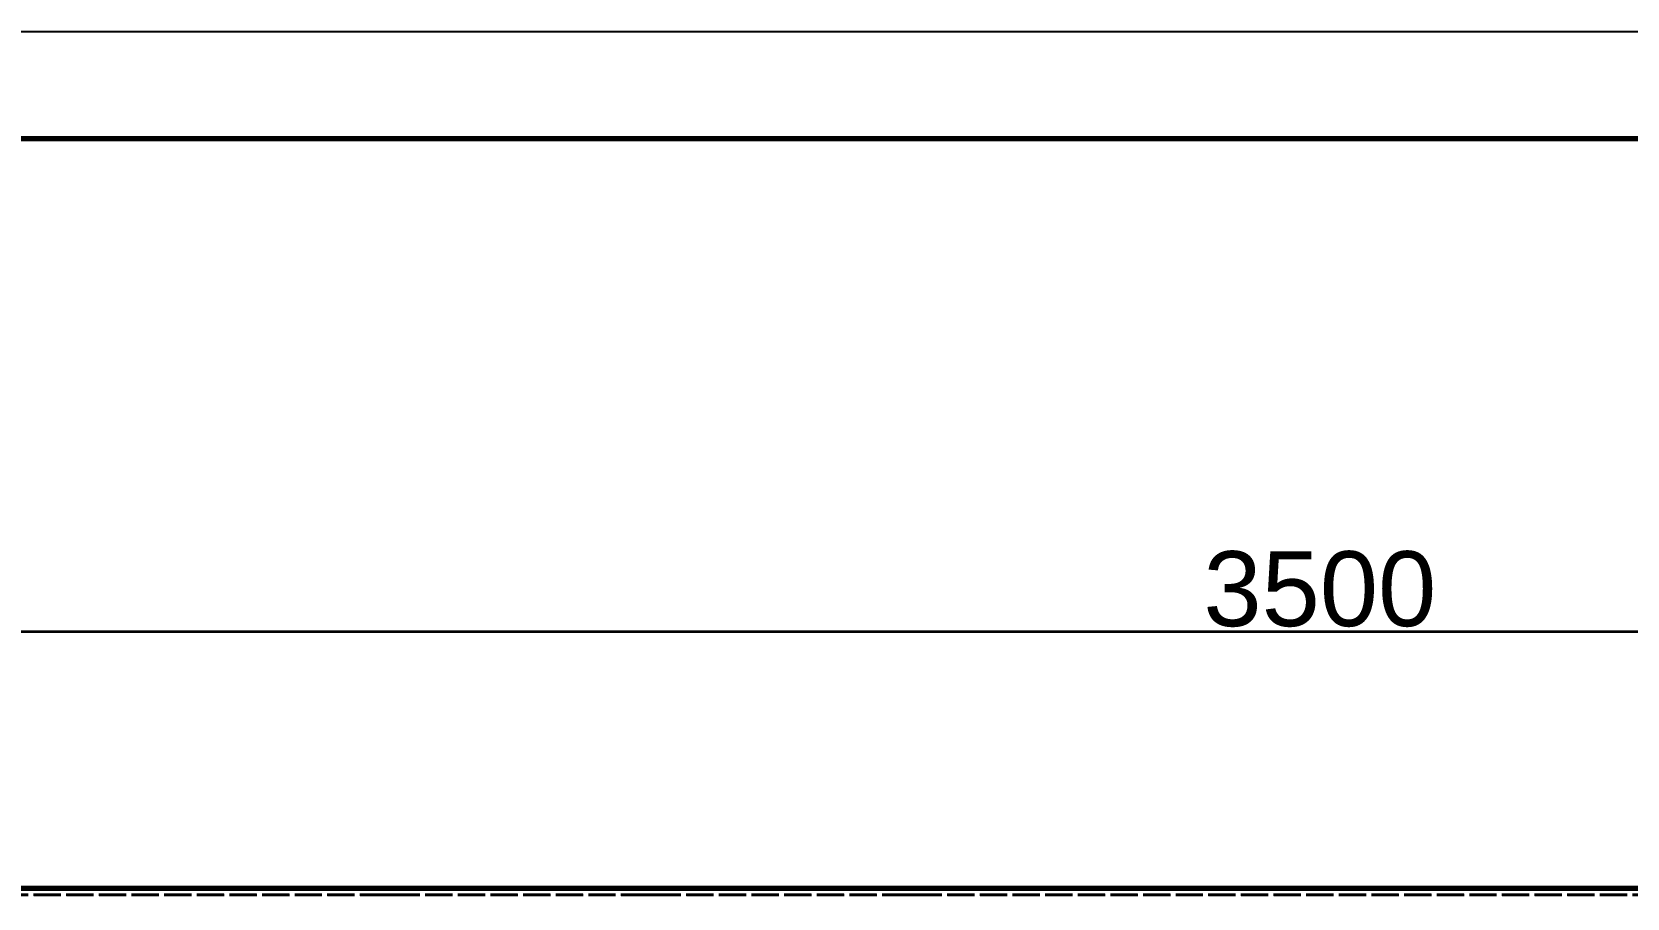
# Model space of a CAD drawing. Header units: millimetres. Extents: x 0 to 420, y 0 to 297.
# Drawn here: x 92.3 to 166.9, y 256.5 to 297 of the extents above; entities that cross this region are included whole.
import ezdxf
from ezdxf.enums import TextEntityAlignment as Align

# ---------------------------------------------------------------- set-up
doc = ezdxf.new("R2010")
doc.units = ezdxf.units.MM
doc.linetypes.add('DASHED', pattern=[1.524, 1.27, -0.254])
doc.styles.add('GOST', font='Arial')

msp = doc.modelspace()

# ---------------------------------------------------------------- linework, layer by layer
at = {"color": 7, "lineweight": 35}
msp.add_line((65, 269), (240, 269), dxfattribs=at)
at = {"color": 1, "lineweight": 70}
msp.add_line((240, 257), (65, 257), dxfattribs=at)
at = {"color": 5, "linetype": 'DASHED', "lineweight": 35}
for p, q in [((65, 257), (240, 257)), ((65, 256.7), (240, 256.7)), ((240, 256.7), (65, 256.7)), ((95.802, 257), (95.8, 257)), ((95.8, 257), (95.802, 257)), ((95.802, 256.7), (95.8, 256.7)), ((95.8, 256.7), (95.802, 256.7)), ((95.808, 257), (95.802, 257)), ((95.802, 257), (95.808, 257)), ((95.808, 256.7), (95.802, 256.7)), ((95.802, 256.7), (95.808, 256.7)), ((95.817, 257), (95.808, 257)), ((95.808, 257), (95.817, 257)), ((95.817, 256.7), (95.808, 256.7)), ((95.808, 256.7), (95.817, 256.7)), ((95.83, 257), (95.817, 257)), ((95.817, 257), (95.83, 257)), ((95.83, 256.7), (95.817, 256.7)), ((95.817, 256.7), (95.83, 256.7)), ((95.846, 257), (95.83, 257)), ((95.83, 257), (95.846, 257)), ((95.846, 256.7), (95.83, 256.7)), ((95.83, 256.7), (95.846, 256.7)), ((95.865, 257), (95.846, 257)), ((95.846, 257), (95.865, 257)), ((95.865, 256.7), (95.846, 256.7)), ((95.846, 256.7), (95.865, 256.7)), ((95.888, 257), (95.865, 257)), ((95.865, 257), (95.888, 257)), ((95.888, 256.7), (95.865, 256.7)), ((95.865, 256.7), (95.888, 256.7)), ((95.913, 257), (95.888, 257)), ((95.888, 257), (95.913, 257)), ((95.913, 256.7), (95.888, 256.7)), ((95.888, 256.7), (95.913, 256.7)), ((95.94, 257), (95.913, 257)), ((95.913, 257), (95.94, 257)), ((95.94, 256.7), (95.913, 256.7)), ((95.913, 256.7), (95.94, 256.7)), ((95.97, 257), (95.94, 257)), ((95.94, 257), (95.97, 257)), ((95.97, 256.7), (95.94, 256.7)), ((95.94, 256.7), (95.97, 256.7)), ((96.001, 257), (95.97, 257)), ((95.97, 257), (96.001, 257)), ((96.001, 256.7), (95.97, 256.7)), ((95.97, 256.7), (96.001, 256.7)), ((96.033, 257), (96.001, 257)), ((96.001, 257), (96.033, 257)), ((96.033, 256.7), (96.001, 256.7)), ((96.001, 256.7), (96.033, 256.7)), ((96.066, 257), (96.033, 257)), ((96.033, 257), (96.066, 257)), ((96.066, 256.7), (96.033, 256.7)), ((96.033, 256.7), (96.066, 256.7)), ((96.1, 257), (96.066, 257)), ((96.066, 257), (96.1, 257)), ((96.1, 256.7), (96.066, 256.7)), ((96.066, 256.7), (96.1, 256.7)), ((96.4, 257), (96.1, 257)), ((96.1, 257), (96.4, 257)), ((96.1, 256.7), (96.4, 256.7)), ((96.4, 256.7), (96.1, 256.7)), ((96.4, 257), (96.434, 257)), ((96.434, 257), (96.4, 257)), ((96.4, 256.7), (96.434, 256.7)), ((96.434, 256.7), (96.4, 256.7)), ((96.434, 257), (96.467, 257)), ((96.467, 257), (96.434, 257)), ((96.434, 256.7), (96.467, 256.7)), ((96.467, 256.7), (96.434, 256.7)), ((96.467, 257), (96.499, 257)), ((96.499, 257), (96.467, 257)), ((96.467, 256.7), (96.499, 256.7)), ((96.499, 256.7), (96.467, 256.7)), ((96.499, 257), (96.53, 257)), ((96.53, 257), (96.499, 257)), ((96.499, 256.7), (96.53, 256.7)), ((96.53, 256.7), (96.499, 256.7)), ((96.53, 257), (96.56, 257)), ((96.56, 257), (96.53, 257)), ((96.53, 256.7), (96.56, 256.7)), ((96.56, 256.7), (96.53, 256.7)), ((96.56, 257), (96.587, 257)), ((96.587, 257), (96.56, 257)), ((96.56, 256.7), (96.587, 256.7)), ((96.587, 256.7), (96.56, 256.7)), ((96.587, 257), (96.612, 257)), ((96.612, 257), (96.587, 257)), ((96.587, 256.7), (96.612, 256.7)), ((96.612, 256.7), (96.587, 256.7)), ((96.612, 257), (96.635, 257)), ((96.635, 257), (96.612, 257)), ((96.612, 256.7), (96.635, 256.7)), ((96.635, 256.7), (96.612, 256.7)), ((96.635, 257), (96.654, 257)), ((96.654, 257), (96.635, 257)), ((96.635, 256.7), (96.654, 256.7)), ((96.654, 256.7), (96.635, 256.7)), ((96.654, 257), (96.67, 257)), ((96.67, 257), (96.654, 257)), ((96.654, 256.7), (96.67, 256.7)), ((96.67, 256.7), (96.654, 256.7)), ((96.67, 257), (96.683, 257)), ((96.683, 257), (96.67, 257)), ((96.67, 256.7), (96.683, 256.7)), ((96.683, 256.7), (96.67, 256.7)), ((96.683, 257), (96.692, 257)), ((96.692, 257), (96.683, 257)), ((96.683, 256.7), (96.692, 256.7)), ((96.692, 256.7), (96.683, 256.7)), ((96.692, 257), (96.698, 257)), ((96.698, 257), (96.692, 257)), ((96.692, 256.7), (96.698, 256.7)), ((96.698, 256.7), (96.692, 256.7)), ((96.698, 257), (96.7, 257)), ((96.7, 257), (96.698, 257)), ((96.698, 256.7), (96.7, 256.7)), ((96.7, 256.7), (96.698, 256.7)), ((108.302, 257), (108.3, 257)), ((108.3, 257), (108.302, 257)), ((108.302, 256.7), (108.3, 256.7)), ((108.3, 256.7), (108.302, 256.7)), ((108.308, 257), (108.302, 257)), ((108.302, 257), (108.308, 257)), ((108.308, 256.7), (108.302, 256.7)), ((108.302, 256.7), (108.308, 256.7)), ((108.317, 257), (108.308, 257)), ((108.308, 257), (108.317, 257)), ((108.317, 256.7), (108.308, 256.7)), ((108.308, 256.7), (108.317, 256.7)), ((108.33, 257), (108.317, 257)), ((108.317, 257), (108.33, 257)), ((108.33, 256.7), (108.317, 256.7)), ((108.317, 256.7), (108.33, 256.7)), ((108.346, 257), (108.33, 257)), ((108.33, 257), (108.346, 257)), ((108.346, 256.7), (108.33, 256.7)), ((108.33, 256.7), (108.346, 256.7)), ((108.365, 257), (108.346, 257)), ((108.346, 257), (108.365, 257)), ((108.365, 256.7), (108.346, 256.7)), ((108.346, 256.7), (108.365, 256.7)), ((108.388, 257), (108.365, 257)), ((108.365, 257), (108.388, 257)), ((108.388, 256.7), (108.365, 256.7)), ((108.365, 256.7), (108.388, 256.7)), ((108.413, 257), (108.388, 257)), ((108.388, 257), (108.413, 257)), ((108.413, 256.7), (108.388, 256.7)), ((108.388, 256.7), (108.413, 256.7)), ((108.44, 257), (108.413, 257)), ((108.413, 257), (108.44, 257)), ((108.44, 256.7), (108.413, 256.7)), ((108.413, 256.7), (108.44, 256.7)), ((108.47, 257), (108.44, 257)), ((108.44, 257), (108.47, 257)), ((108.47, 256.7), (108.44, 256.7)), ((108.44, 256.7), (108.47, 256.7)), ((108.501, 257), (108.47, 257)), ((108.47, 257), (108.501, 257)), ((108.501, 256.7), (108.47, 256.7)), ((108.47, 256.7), (108.501, 256.7)), ((108.533, 257), (108.501, 257)), ((108.501, 257), (108.533, 257)), ((108.533, 256.7), (108.501, 256.7)), ((108.501, 256.7), (108.533, 256.7)), ((108.566, 257), (108.533, 257)), ((108.533, 257), (108.566, 257)), ((108.566, 256.7), (108.533, 256.7)), ((108.533, 256.7), (108.566, 256.7)), ((108.6, 257), (108.566, 257)), ((108.566, 257), (108.6, 257)), ((108.6, 256.7), (108.566, 256.7)), ((108.566, 256.7), (108.6, 256.7)), ((108.9, 257), (108.6, 257)), ((108.6, 257), (108.9, 257)), ((108.6, 256.7), (108.9, 256.7)), ((108.9, 256.7), (108.6, 256.7)), ((108.9, 257), (108.934, 257)), ((108.934, 257), (108.9, 257)), ((108.9, 256.7), (108.934, 256.7)), ((108.934, 256.7), (108.9, 256.7)), ((108.934, 257), (108.967, 257)), ((108.967, 257), (108.934, 257)), ((108.934, 256.7), (108.967, 256.7)), ((108.967, 256.7), (108.934, 256.7)), ((108.967, 257), (108.999, 257)), ((108.999, 257), (108.967, 257)), ((108.967, 256.7), (108.999, 256.7)), ((108.999, 256.7), (108.967, 256.7)), ((108.999, 257), (109.03, 257)), ((109.03, 257), (108.999, 257)), ((108.999, 256.7), (109.03, 256.7)), ((109.03, 256.7), (108.999, 256.7)), ((109.03, 257), (109.06, 257)), ((109.06, 257), (109.03, 257)), ((109.03, 256.7), (109.06, 256.7)), ((109.06, 256.7), (109.03, 256.7)), ((109.06, 257), (109.087, 257)), ((109.087, 257), (109.06, 257)), ((109.06, 256.7), (109.087, 256.7)), ((109.087, 256.7), (109.06, 256.7)), ((109.087, 257), (109.112, 257)), ((109.112, 257), (109.087, 257)), ((109.087, 256.7), (109.112, 256.7)), ((109.112, 256.7), (109.087, 256.7)), ((109.112, 257), (109.135, 257)), ((109.135, 257), (109.112, 257)), ((109.112, 256.7), (109.135, 256.7)), ((109.135, 256.7), (109.112, 256.7)), ((109.135, 257), (109.154, 257)), ((109.154, 257), (109.135, 257)), ((109.135, 256.7), (109.154, 256.7)), ((109.154, 256.7), (109.135, 256.7)), ((109.154, 257), (109.17, 257)), ((109.17, 257), (109.154, 257)), ((109.154, 256.7), (109.17, 256.7)), ((109.17, 256.7), (109.154, 256.7)), ((109.17, 257), (109.183, 257)), ((109.183, 257), (109.17, 257)), ((109.17, 256.7), (109.183, 256.7)), ((109.183, 256.7), (109.17, 256.7)), ((109.183, 257), (109.192, 257)), ((109.192, 257), (109.183, 257)), ((109.183, 256.7), (109.192, 256.7)), ((109.192, 256.7), (109.183, 256.7)), ((109.192, 257), (109.198, 257)), ((109.198, 257), (109.192, 257)), ((109.192, 256.7), (109.198, 256.7)), ((109.198, 256.7), (109.192, 256.7)), ((109.198, 257), (109.2, 257)), ((109.2, 257), (109.198, 257)), ((109.198, 256.7), (109.2, 256.7)), ((109.2, 256.7), (109.198, 256.7)), ((120.802, 257), (120.8, 257)), ((120.8, 257), (120.802, 257)), ((120.802, 256.7), (120.8, 256.7)), ((120.8, 256.7), (120.802, 256.7)), ((120.808, 257), (120.802, 257)), ((120.802, 257), (120.808, 257)), ((120.808, 256.7), (120.802, 256.7)), ((120.802, 256.7), (120.808, 256.7)), ((120.817, 257), (120.808, 257)), ((120.808, 257), (120.817, 257)), ((120.817, 256.7), (120.808, 256.7)), ((120.808, 256.7), (120.817, 256.7)), ((120.83, 257), (120.817, 257)), ((120.817, 257), (120.83, 257)), ((120.83, 256.7), (120.817, 256.7)), ((120.817, 256.7), (120.83, 256.7)), ((120.846, 257), (120.83, 257)), ((120.83, 257), (120.846, 257)), ((120.846, 256.7), (120.83, 256.7)), ((120.83, 256.7), (120.846, 256.7)), ((120.865, 257), (120.846, 257)), ((120.846, 257), (120.865, 257)), ((120.865, 256.7), (120.846, 256.7)), ((120.846, 256.7), (120.865, 256.7)), ((120.888, 257), (120.865, 257)), ((120.865, 257), (120.888, 257)), ((120.888, 256.7), (120.865, 256.7)), ((120.865, 256.7), (120.888, 256.7)), ((120.913, 257), (120.888, 257)), ((120.888, 257), (120.913, 257)), ((120.913, 256.7), (120.888, 256.7)), ((120.888, 256.7), (120.913, 256.7)), ((120.94, 257), (120.913, 257)), ((120.913, 257), (120.94, 257)), ((120.94, 256.7), (120.913, 256.7)), ((120.913, 256.7), (120.94, 256.7)), ((120.97, 257), (120.94, 257)), ((120.94, 257), (120.97, 257)), ((120.97, 256.7), (120.94, 256.7)), ((120.94, 256.7), (120.97, 256.7)), ((121.001, 257), (120.97, 257)), ((120.97, 257), (121.001, 257)), ((121.001, 256.7), (120.97, 256.7)), ((120.97, 256.7), (121.001, 256.7)), ((121.033, 257), (121.001, 257)), ((121.001, 257), (121.033, 257)), ((121.033, 256.7), (121.001, 256.7)), ((121.001, 256.7), (121.033, 256.7)), ((121.066, 257), (121.033, 257)), ((121.033, 257), (121.066, 257)), ((121.066, 256.7), (121.033, 256.7)), ((121.033, 256.7), (121.066, 256.7)), ((121.1, 257), (121.066, 257)), ((121.066, 257), (121.1, 257)), ((121.1, 256.7), (121.066, 256.7)), ((121.066, 256.7), (121.1, 256.7)), ((121.4, 257), (121.1, 257)), ((121.1, 257), (121.4, 257)), ((121.1, 256.7), (121.4, 256.7)), ((121.4, 256.7), (121.1, 256.7)), ((121.4, 257), (121.434, 257)), ((121.434, 257), (121.4, 257)), ((121.4, 256.7), (121.434, 256.7)), ((121.434, 256.7), (121.4, 256.7)), ((121.434, 257), (121.467, 257)), ((121.467, 257), (121.434, 257)), ((121.434, 256.7), (121.467, 256.7)), ((121.467, 256.7), (121.434, 256.7)), ((121.467, 257), (121.499, 257)), ((121.499, 257), (121.467, 257)), ((121.467, 256.7), (121.499, 256.7)), ((121.499, 256.7), (121.467, 256.7)), ((121.499, 257), (121.53, 257)), ((121.53, 257), (121.499, 257)), ((121.499, 256.7), (121.53, 256.7)), ((121.53, 256.7), (121.499, 256.7)), ((121.53, 257), (121.56, 257)), ((121.56, 257), (121.53, 257)), ((121.53, 256.7), (121.56, 256.7)), ((121.56, 256.7), (121.53, 256.7)), ((121.56, 257), (121.587, 257)), ((121.587, 257), (121.56, 257)), ((121.56, 256.7), (121.587, 256.7)), ((121.587, 256.7), (121.56, 256.7)), ((121.587, 257), (121.612, 257)), ((121.612, 257), (121.587, 257)), ((121.587, 256.7), (121.612, 256.7)), ((121.612, 256.7), (121.587, 256.7)), ((121.612, 257), (121.635, 257)), ((121.635, 257), (121.612, 257)), ((121.612, 256.7), (121.635, 256.7)), ((121.635, 256.7), (121.612, 256.7)), ((121.635, 257), (121.654, 257)), ((121.654, 257), (121.635, 257)), ((121.635, 256.7), (121.654, 256.7)), ((121.654, 256.7), (121.635, 256.7)), ((121.654, 257), (121.67, 257)), ((121.67, 257), (121.654, 257)), ((121.654, 256.7), (121.67, 256.7)), ((121.67, 256.7), (121.654, 256.7)), ((121.67, 257), (121.683, 257)), ((121.683, 257), (121.67, 257)), ((121.67, 256.7), (121.683, 256.7)), ((121.683, 256.7), (121.67, 256.7)), ((121.683, 257), (121.692, 257)), ((121.692, 257), (121.683, 257)), ((121.683, 256.7), (121.692, 256.7)), ((121.692, 256.7), (121.683, 256.7)), ((121.692, 257), (121.698, 257)), ((121.698, 257), (121.692, 257)), ((121.692, 256.7), (121.698, 256.7)), ((121.698, 256.7), (121.692, 256.7)), ((121.698, 257), (121.7, 257)), ((121.7, 257), (121.698, 257)), ((121.698, 256.7), (121.7, 256.7)), ((121.7, 256.7), (121.698, 256.7)), ((133.302, 257), (133.3, 257)), ((133.3, 257), (133.302, 257)), ((133.302, 256.7), (133.3, 256.7)), ((133.3, 256.7), (133.302, 256.7)), ((133.308, 257), (133.302, 257)), ((133.302, 257), (133.308, 257)), ((133.308, 256.7), (133.302, 256.7)), ((133.302, 256.7), (133.308, 256.7)), ((133.317, 257), (133.308, 257)), ((133.308, 257), (133.317, 257)), ((133.317, 256.7), (133.308, 256.7)), ((133.308, 256.7), (133.317, 256.7)), ((133.33, 257), (133.317, 257)), ((133.317, 257), (133.33, 257)), ((133.33, 256.7), (133.317, 256.7)), ((133.317, 256.7), (133.33, 256.7)), ((133.346, 257), (133.33, 257)), ((133.33, 257), (133.346, 257)), ((133.346, 256.7), (133.33, 256.7)), ((133.33, 256.7), (133.346, 256.7)), ((133.365, 257), (133.346, 257)), ((133.346, 257), (133.365, 257)), ((133.365, 256.7), (133.346, 256.7)), ((133.346, 256.7), (133.365, 256.7)), ((133.388, 257), (133.365, 257)), ((133.365, 257), (133.388, 257)), ((133.388, 256.7), (133.365, 256.7)), ((133.365, 256.7), (133.388, 256.7)), ((133.413, 257), (133.388, 257)), ((133.388, 257), (133.413, 257)), ((133.413, 256.7), (133.388, 256.7)), ((133.388, 256.7), (133.413, 256.7)), ((133.44, 257), (133.413, 257)), ((133.413, 257), (133.44, 257)), ((133.44, 256.7), (133.413, 256.7)), ((133.413, 256.7), (133.44, 256.7)), ((133.47, 257), (133.44, 257)), ((133.44, 257), (133.47, 257)), ((133.47, 256.7), (133.44, 256.7)), ((133.44, 256.7), (133.47, 256.7)), ((133.501, 257), (133.47, 257)), ((133.47, 257), (133.501, 257)), ((133.501, 256.7), (133.47, 256.7)), ((133.47, 256.7), (133.501, 256.7)), ((133.533, 257), (133.501, 257)), ((133.501, 257), (133.533, 257)), ((133.533, 256.7), (133.501, 256.7)), ((133.501, 256.7), (133.533, 256.7)), ((133.566, 257), (133.533, 257)), ((133.533, 257), (133.566, 257)), ((133.566, 256.7), (133.533, 256.7)), ((133.533, 256.7), (133.566, 256.7)), ((133.6, 257), (133.566, 257)), ((133.566, 257), (133.6, 257)), ((133.6, 256.7), (133.566, 256.7)), ((133.566, 256.7), (133.6, 256.7)), ((133.9, 257), (133.6, 257)), ((133.6, 257), (133.9, 257)), ((133.6, 256.7), (133.9, 256.7)), ((133.9, 256.7), (133.6, 256.7)), ((133.9, 257), (133.934, 257)), ((133.934, 257), (133.9, 257)), ((133.9, 256.7), (133.934, 256.7)), ((133.934, 256.7), (133.9, 256.7)), ((133.934, 257), (133.967, 257)), ((133.967, 257), (133.934, 257)), ((133.934, 256.7), (133.967, 256.7)), ((133.967, 256.7), (133.934, 256.7)), ((133.967, 257), (133.999, 257)), ((133.999, 257), (133.967, 257)), ((133.967, 256.7), (133.999, 256.7)), ((133.999, 256.7), (133.967, 256.7)), ((133.999, 257), (134.03, 257)), ((134.03, 257), (133.999, 257)), ((133.999, 256.7), (134.03, 256.7)), ((134.03, 256.7), (133.999, 256.7)), ((134.03, 257), (134.06, 257)), ((134.06, 257), (134.03, 257)), ((134.03, 256.7), (134.06, 256.7)), ((134.06, 256.7), (134.03, 256.7)), ((134.06, 257), (134.087, 257)), ((134.087, 257), (134.06, 257)), ((134.06, 256.7), (134.087, 256.7)), ((134.087, 256.7), (134.06, 256.7)), ((134.087, 257), (134.112, 257)), ((134.112, 257), (134.087, 257)), ((134.087, 256.7), (134.112, 256.7)), ((134.112, 256.7), (134.087, 256.7)), ((134.112, 257), (134.135, 257)), ((134.135, 257), (134.112, 257)), ((134.112, 256.7), (134.135, 256.7)), ((134.135, 256.7), (134.112, 256.7)), ((134.135, 257), (134.154, 257)), ((134.154, 257), (134.135, 257)), ((134.135, 256.7), (134.154, 256.7)), ((134.154, 256.7), (134.135, 256.7)), ((134.154, 257), (134.17, 257)), ((134.17, 257), (134.154, 257)), ((134.154, 256.7), (134.17, 256.7)), ((134.17, 256.7), (134.154, 256.7)), ((134.17, 257), (134.183, 257)), ((134.183, 257), (134.17, 257)), ((134.17, 256.7), (134.183, 256.7)), ((134.183, 256.7), (134.17, 256.7)), ((134.183, 257), (134.192, 257)), ((134.192, 257), (134.183, 257)), ((134.183, 256.7), (134.192, 256.7)), ((134.192, 256.7), (134.183, 256.7)), ((134.192, 257), (134.198, 257)), ((134.198, 257), (134.192, 257)), ((134.192, 256.7), (134.198, 256.7)), ((134.198, 256.7), (134.192, 256.7)), ((134.198, 257), (134.2, 257)), ((134.2, 257), (134.198, 257)), ((134.198, 256.7), (134.2, 256.7)), ((134.2, 256.7), (134.198, 256.7)), ((145.802, 257), (145.8, 257)), ((145.8, 257), (145.802, 257)), ((145.802, 256.7), (145.8, 256.7)), ((145.8, 256.7), (145.802, 256.7)), ((145.808, 257), (145.802, 257)), ((145.802, 257), (145.808, 257)), ((145.808, 256.7), (145.802, 256.7)), ((145.802, 256.7), (145.808, 256.7)), ((145.817, 257), (145.808, 257)), ((145.808, 257), (145.817, 257)), ((145.817, 256.7), (145.808, 256.7)), ((145.808, 256.7), (145.817, 256.7)), ((145.83, 257), (145.817, 257)), ((145.817, 257), (145.83, 257)), ((145.83, 256.7), (145.817, 256.7)), ((145.817, 256.7), (145.83, 256.7)), ((145.846, 257), (145.83, 257)), ((145.83, 257), (145.846, 257)), ((145.846, 256.7), (145.83, 256.7)), ((145.83, 256.7), (145.846, 256.7)), ((145.865, 257), (145.846, 257)), ((145.846, 257), (145.865, 257)), ((145.865, 256.7), (145.846, 256.7)), ((145.846, 256.7), (145.865, 256.7)), ((145.888, 257), (145.865, 257)), ((145.865, 257), (145.888, 257)), ((145.888, 256.7), (145.865, 256.7)), ((145.865, 256.7), (145.888, 256.7)), ((145.913, 257), (145.888, 257)), ((145.888, 257), (145.913, 257)), ((145.913, 256.7), (145.888, 256.7)), ((145.888, 256.7), (145.913, 256.7)), ((145.94, 257), (145.913, 257)), ((145.913, 257), (145.94, 257)), ((145.94, 256.7), (145.913, 256.7)), ((145.913, 256.7), (145.94, 256.7)), ((145.97, 257), (145.94, 257)), ((145.94, 257), (145.97, 257)), ((145.97, 256.7), (145.94, 256.7)), ((145.94, 256.7), (145.97, 256.7)), ((146.001, 257), (145.97, 257)), ((145.97, 257), (146.001, 257)), ((146.001, 256.7), (145.97, 256.7)), ((145.97, 256.7), (146.001, 256.7)), ((146.033, 257), (146.001, 257)), ((146.001, 257), (146.033, 257)), ((146.033, 256.7), (146.001, 256.7)), ((146.001, 256.7), (146.033, 256.7)), ((146.066, 257), (146.033, 257)), ((146.033, 257), (146.066, 257)), ((146.066, 256.7), (146.033, 256.7)), ((146.033, 256.7), (146.066, 256.7)), ((146.1, 257), (146.066, 257)), ((146.066, 257), (146.1, 257)), ((146.1, 256.7), (146.066, 256.7)), ((146.066, 256.7), (146.1, 256.7)), ((146.4, 257), (146.1, 257)), ((146.1, 257), (146.4, 257)), ((146.1, 256.7), (146.4, 256.7)), ((146.4, 256.7), (146.1, 256.7)), ((146.4, 257), (146.434, 257)), ((146.434, 257), (146.4, 257)), ((146.4, 256.7), (146.434, 256.7)), ((146.434, 256.7), (146.4, 256.7)), ((146.434, 257), (146.467, 257)), ((146.467, 257), (146.434, 257)), ((146.434, 256.7), (146.467, 256.7)), ((146.467, 256.7), (146.434, 256.7)), ((146.467, 257), (146.499, 257)), ((146.499, 257), (146.467, 257)), ((146.467, 256.7), (146.499, 256.7)), ((146.499, 256.7), (146.467, 256.7)), ((146.499, 257), (146.53, 257)), ((146.53, 257), (146.499, 257)), ((146.499, 256.7), (146.53, 256.7)), ((146.53, 256.7), (146.499, 256.7)), ((146.53, 257), (146.56, 257)), ((146.56, 257), (146.53, 257)), ((146.53, 256.7), (146.56, 256.7)), ((146.56, 256.7), (146.53, 256.7)), ((146.56, 257), (146.587, 257)), ((146.587, 257), (146.56, 257)), ((146.56, 256.7), (146.587, 256.7)), ((146.587, 256.7), (146.56, 256.7)), ((146.587, 257), (146.612, 257)), ((146.612, 257), (146.587, 257)), ((146.587, 256.7), (146.612, 256.7)), ((146.612, 256.7), (146.587, 256.7)), ((146.612, 257), (146.635, 257)), ((146.635, 257), (146.612, 257)), ((146.612, 256.7), (146.635, 256.7)), ((146.635, 256.7), (146.612, 256.7)), ((146.635, 257), (146.654, 257)), ((146.654, 257), (146.635, 257)), ((146.635, 256.7), (146.654, 256.7)), ((146.654, 256.7), (146.635, 256.7)), ((146.654, 257), (146.67, 257)), ((146.67, 257), (146.654, 257)), ((146.654, 256.7), (146.67, 256.7)), ((146.67, 256.7), (146.654, 256.7)), ((146.67, 257), (146.683, 257)), ((146.683, 257), (146.67, 257)), ((146.67, 256.7), (146.683, 256.7)), ((146.683, 256.7), (146.67, 256.7)), ((146.683, 257), (146.692, 257)), ((146.692, 257), (146.683, 257)), ((146.683, 256.7), (146.692, 256.7)), ((146.692, 256.7), (146.683, 256.7)), ((146.692, 257), (146.698, 257)), ((146.698, 257), (146.692, 257)), ((146.692, 256.7), (146.698, 256.7)), ((146.698, 256.7), (146.692, 256.7)), ((146.698, 257), (146.7, 257)), ((146.7, 257), (146.698, 257)), ((146.698, 256.7), (146.7, 256.7)), ((146.7, 256.7), (146.698, 256.7)), ((158.302, 257), (158.3, 257)), ((158.3, 257), (158.302, 257)), ((158.302, 256.7), (158.3, 256.7)), ((158.3, 256.7), (158.302, 256.7)), ((158.308, 257), (158.302, 257)), ((158.302, 257), (158.308, 257)), ((158.308, 256.7), (158.302, 256.7)), ((158.302, 256.7), (158.308, 256.7)), ((158.317, 257), (158.308, 257)), ((158.308, 257), (158.317, 257)), ((158.317, 256.7), (158.308, 256.7)), ((158.308, 256.7), (158.317, 256.7)), ((158.33, 257), (158.317, 257)), ((158.317, 257), (158.33, 257)), ((158.33, 256.7), (158.317, 256.7)), ((158.317, 256.7), (158.33, 256.7)), ((158.346, 257), (158.33, 257)), ((158.33, 257), (158.346, 257)), ((158.346, 256.7), (158.33, 256.7)), ((158.33, 256.7), (158.346, 256.7)), ((158.365, 257), (158.346, 257)), ((158.346, 257), (158.365, 257)), ((158.365, 256.7), (158.346, 256.7)), ((158.346, 256.7), (158.365, 256.7)), ((158.388, 257), (158.365, 257)), ((158.365, 257), (158.388, 257)), ((158.388, 256.7), (158.365, 256.7)), ((158.365, 256.7), (158.388, 256.7)), ((158.413, 257), (158.388, 257)), ((158.388, 257), (158.413, 257)), ((158.413, 256.7), (158.388, 256.7)), ((158.388, 256.7), (158.413, 256.7)), ((158.44, 257), (158.413, 257)), ((158.413, 257), (158.44, 257)), ((158.44, 256.7), (158.413, 256.7)), ((158.413, 256.7), (158.44, 256.7)), ((158.47, 257), (158.44, 257)), ((158.44, 257), (158.47, 257)), ((158.47, 256.7), (158.44, 256.7)), ((158.44, 256.7), (158.47, 256.7)), ((158.501, 257), (158.47, 257)), ((158.47, 257), (158.501, 257)), ((158.501, 256.7), (158.47, 256.7)), ((158.47, 256.7), (158.501, 256.7)), ((158.533, 257), (158.501, 257)), ((158.501, 257), (158.533, 257)), ((158.533, 256.7), (158.501, 256.7)), ((158.501, 256.7), (158.533, 256.7)), ((158.566, 257), (158.533, 257)), ((158.533, 257), (158.566, 257)), ((158.566, 256.7), (158.533, 256.7)), ((158.533, 256.7), (158.566, 256.7)), ((158.6, 257), (158.566, 257)), ((158.566, 257), (158.6, 257)), ((158.6, 256.7), (158.566, 256.7)), ((158.566, 256.7), (158.6, 256.7)), ((158.9, 257), (158.6, 257)), ((158.6, 257), (158.9, 257)), ((158.6, 256.7), (158.9, 256.7)), ((158.9, 256.7), (158.6, 256.7)), ((158.9, 257), (158.934, 257)), ((158.934, 257), (158.9, 257)), ((158.9, 256.7), (158.934, 256.7)), ((158.934, 256.7), (158.9, 256.7)), ((158.934, 257), (158.967, 257)), ((158.967, 257), (158.934, 257)), ((158.934, 256.7), (158.967, 256.7)), ((158.967, 256.7), (158.934, 256.7)), ((158.967, 257), (158.999, 257)), ((158.999, 257), (158.967, 257)), ((158.967, 256.7), (158.999, 256.7)), ((158.999, 256.7), (158.967, 256.7)), ((158.999, 257), (159.03, 257)), ((159.03, 257), (158.999, 257)), ((158.999, 256.7), (159.03, 256.7)), ((159.03, 256.7), (158.999, 256.7)), ((159.03, 257), (159.06, 257)), ((159.06, 257), (159.03, 257)), ((159.03, 256.7), (159.06, 256.7)), ((159.06, 256.7), (159.03, 256.7)), ((159.06, 257), (159.087, 257)), ((159.087, 257), (159.06, 257)), ((159.06, 256.7), (159.087, 256.7)), ((159.087, 256.7), (159.06, 256.7)), ((159.087, 257), (159.112, 257)), ((159.112, 257), (159.087, 257)), ((159.087, 256.7), (159.112, 256.7)), ((159.112, 256.7), (159.087, 256.7)), ((159.112, 257), (159.135, 257)), ((159.135, 257), (159.112, 257)), ((159.112, 256.7), (159.135, 256.7)), ((159.135, 256.7), (159.112, 256.7)), ((159.135, 257), (159.154, 257)), ((159.154, 257), (159.135, 257)), ((159.135, 256.7), (159.154, 256.7)), ((159.154, 256.7), (159.135, 256.7)), ((159.154, 257), (159.17, 257)), ((159.17, 257), (159.154, 257)), ((159.154, 256.7), (159.17, 256.7)), ((159.17, 256.7), (159.154, 256.7)), ((159.17, 257), (159.183, 257)), ((159.183, 257), (159.17, 257)), ((159.17, 256.7), (159.183, 256.7)), ((159.183, 256.7), (159.17, 256.7)), ((159.183, 257), (159.192, 257)), ((159.192, 257), (159.183, 257)), ((159.183, 256.7), (159.192, 256.7)), ((159.192, 256.7), (159.183, 256.7)), ((159.192, 257), (159.198, 257)), ((159.198, 257), (159.192, 257)), ((159.192, 256.7), (159.198, 256.7)), ((159.198, 256.7), (159.192, 256.7)), ((159.198, 257), (159.2, 257)), ((159.2, 257), (159.198, 257)), ((159.198, 256.7), (159.2, 256.7)), ((159.2, 256.7), (159.198, 256.7))]:
    msp.add_line(p, q, dxfattribs=at)
at = {"color": 7, "lineweight": 25}
msp.add_lwpolyline([(0, 0), (420, 0), (420, 297), (0, 297)], close=True, dxfattribs=at)
at = {"color": 7, "lineweight": 70}
msp.add_lwpolyline([(20, 5), (415, 5), (415, 292), (20, 292)], close=True, dxfattribs=at)

# ---------------------------------------------------------------- texts
at = {"color": 7, "style": 'GOST'}
msp.add_text('3500', height=3.5, dxfattribs=at).set_placement((152.5, 271), align=Align.MIDDLE)

doc.saveas('drawing.dxf')
